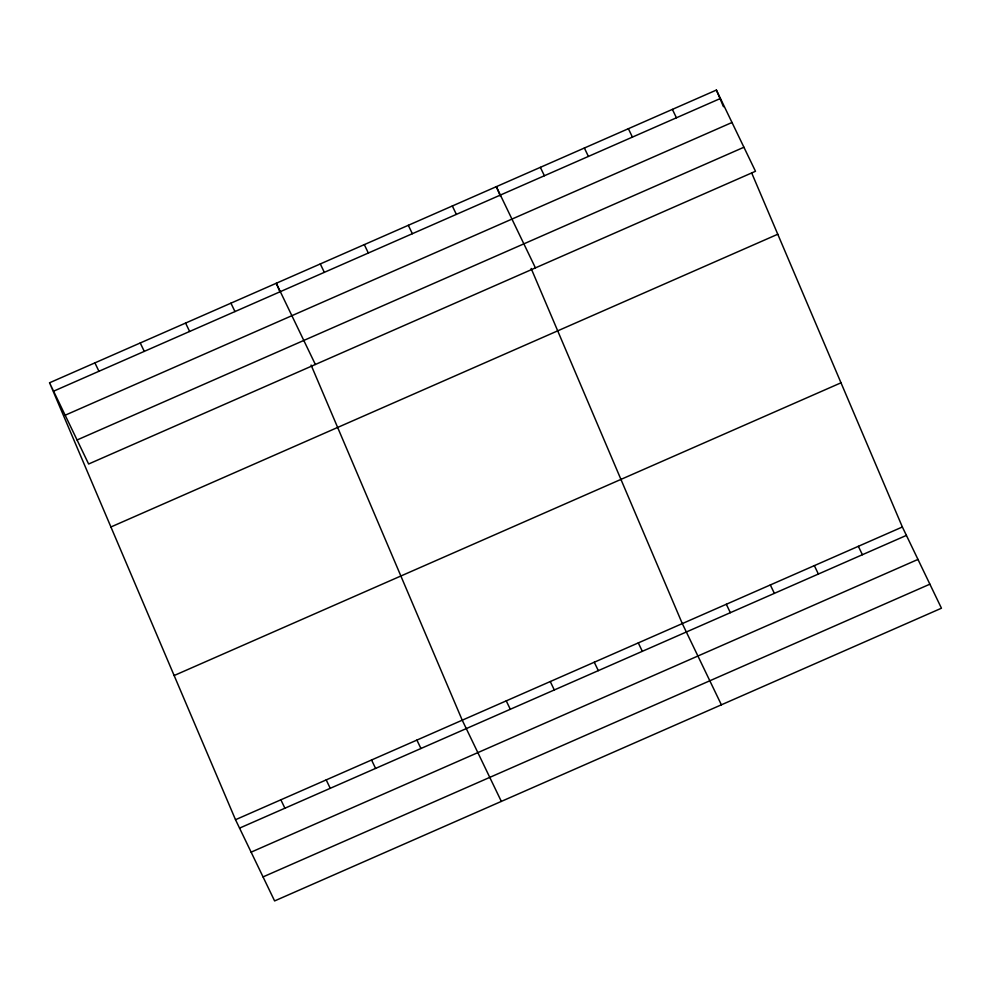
<?xml version="1.0" encoding="UTF-8"?>
<svg xmlns="http://www.w3.org/2000/svg" width="991" height="991" viewBox="0 0 991 991"><rect width="100%" height="100%" fill="white"/><g stroke="black" fill="none" stroke-linecap="round" stroke-linejoin="round"><path stroke-width="1.49" d="M49.55 382.786L716.394 90.07L755.489 171.282L88.633 464.011L49.55 382.786L235.511 819.718L274.606 900.93L941.45 608.214L902.367 526.989L751.81 173.252M53.588 391.185L720.445 98.468M65.158 415.217L732.002 122.488M77.075 439.979L743.919 147.25M110.918 526.977L777.762 234.248M174.143 675.528L841 382.811M235.511 819.718L902.367 526.989M239.562 828.117L906.406 535.4M251.119 852.149L917.976 559.42M263.036 876.911L929.88 584.182M672.381 109.382L676.432 117.78M858.355 546.314L862.393 554.712M628.381 128.706L632.419 137.105M814.342 565.638L818.38 574.037M584.368 148.018L588.406 156.417M770.329 584.95L774.367 593.349M540.355 167.343L544.393 175.741M726.316 604.275L730.355 612.673M535.425 267.88L496.342 186.667L500.467 196.367M721.386 704.812L682.303 623.599L531.151 268.462M452.33 205.979L456.368 214.378M638.291 642.911L642.329 651.31M408.317 225.304L412.355 233.703M594.278 662.236L598.316 670.634M364.304 244.628L368.342 253.027M550.265 681.548L554.303 689.959M320.291 263.94L324.33 272.339M506.252 700.872L510.303 709.271M315.361 364.477L276.278 283.265L279.821 291.577M501.335 801.409L462.24 720.197L311.087 365.06M230.928 303.172L234.978 311.57M416.901 740.104L420.94 748.502M185.59 323.078L189.628 331.477M371.551 759.998L375.589 768.409M140.239 342.973L144.29 351.384M326.2 779.905L330.251 788.303M94.901 362.879L98.939 371.278M280.862 799.811L284.9 808.21M716.394 90.07L723.48 106.706"/></g></svg>
